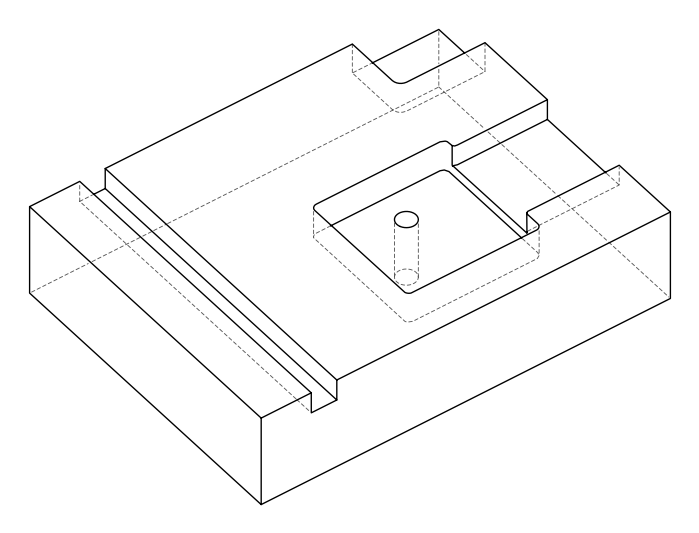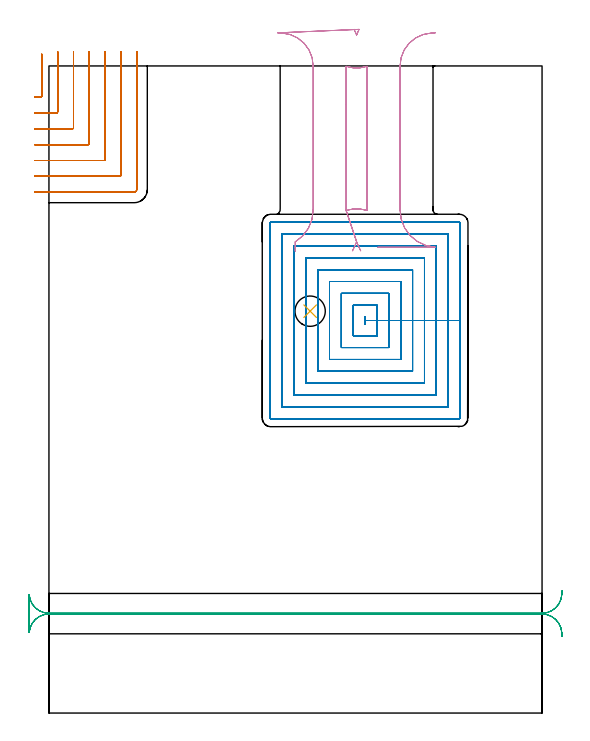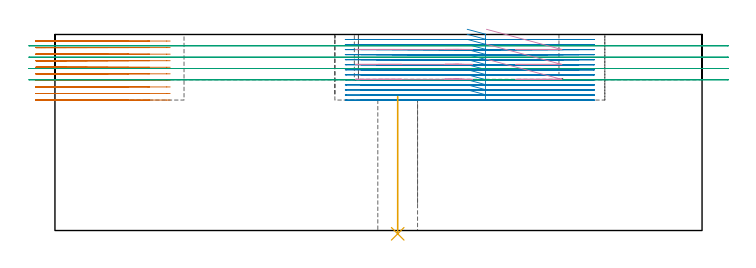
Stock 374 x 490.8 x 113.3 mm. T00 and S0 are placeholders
(PLAN: 5 operations, 4 tool changes, 103.8 min)
(1 MILL_CORNER_NOTCH_RECTANGULAR | CORNER_NOTCH_RECTANGULAR | NXT0201_012 | Follow Part, ap 4, ae 75% | 17.48 min | 292407 mm3)
(2 MILL_RECTANGULAR_POCKET | POCKET_RECTANGULAR_STRAIGHT | NXT0201_011 | Follow Part, ap 3, ae 75% | 73.42 min | 951278 mm3)
(3 MILL_RECTANGULAR_SLOT | SLOT_RECTANGULAR | UGT0201_018 | Follow Part, ap 7.5, ae 75% | 7.05 min | 299925 mm3)
(4 MILL_RECTANGULAR_SLOT_1 | SLOT_RECTANGULAR_1 | UGT0201_020 | Follow Part, ap 12.5, ae 75% | 5.57 min | 337749 mm3)
(5 INDEXABLE_INSERT_DRILL_THROUGH_HOLE_FROM_SOLID | STEP1HOLE | NXT0302_017 | 0.33 min | 31262 mm3)
(TOOL NXT0201_012 | ENDMILL 16mm [2P460-1600-NA 1630] | D16 FL38 Z6)
(TOOL NXT0201_011 | ENDMILL 12mm [2P460-1200-NA 1630] | D12 FL38 Z6)
(TOOL UGT0201_018 | End mill 30 mm | D30 FL50 Z4)
(TOOL UGT0201_020 | End mill 50 mm | D50 FL50 Z4)
(TOOL NXT0302_017 | Index. Insert Drill 23mm [880-D2300L25-05] | D23 PA176 FL115 Z2)
(OP 1 MILL_CORNER_NOTCH_RECTANGULAR)
G17 G21 G94 G90
T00 M6
G54
G17 G0 G90 X-11. Y467.1 S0 M3
G43 Z123.3 H1
Z109.51
G94 G1 X-8. F250.
X-6.194 F500.
G3 X-5.4 Y467.894 R0.8
G1 Y496.703
Y499.703 F250.
G0 Z123.3
X-11. Y455.1
Z109.51
G1 X-8.
X5.806 F500.
G3 X6.6 Y455.894 R0.8
G1 Y498.8
Y501.8 F250.
G0 Z123.3
X-11. Y443.1
Z109.51
G1 X-8.
X17.805 F500.
G3 X18.6 Y443.895 R0.8
G1 Y498.8
Y501.8 F250.
G0 Z123.3
X-11. Y431.1
Z109.51
G1 X-8.
X29.805 F500.
G3 X30.6 Y431.895 R0.8
G1 Y498.8
Y501.8 F250.
G0 Z123.3
X-11. Y419.1
Z109.51
G1 X-8.
X41.805 F500.
G3 X42.6 Y419.895 R0.8
G1 Y498.8
Y501.8 F250.
G0 Z123.3
X-11. Y407.1
Z109.51
G1 X-8.
X53.805 F500.
G3 X54.6 Y407.895 R0.8
G1 Y498.8
Y501.8 F250.
G0 Z123.3
X-11. Y395.1
Z109.51
G1 X-8.
X64.6 F500.
G3 X66.6 Y397.1 R2.
G1 Y498.8
Y501.8 F250.
G0 Z123.3
X-11. Y467.1
Z105.72
G1 X-8.
X-6.194 F500.
G3 X-5.4 Y467.894 R0.8
G1 Y496.703
Y499.703 F250.
G0 Z123.3
X-11. Y455.1
Z105.72
G1 X-8.
X5.806 F500.
G3 X6.6 Y455.894 R0.8
G1 Y498.8
Y501.8 F250.
G0 Z123.3
X-11. Y443.1
Z105.72
G1 X-8.
X17.805 F500.
G3 X18.6 Y443.895 R0.8
G1 Y498.8
Y501.8 F250.
G0 Z123.3
X-11. Y431.1
Z105.72
G1 X-8.
X29.805 F500.
G3 X30.6 Y431.895 R0.8
G1 Y498.8
Y501.8 F250.
G0 Z123.3
X-11. Y419.1
Z105.72
G1 X-8.
X41.805 F500.
G3 X42.6 Y419.895 R0.8
G1 Y498.8
Y501.8 F250.
G0 Z123.3
X-11. Y407.1
Z105.72
G1 X-8.
X53.805 F500.
G3 X54.6 Y407.895 R0.8
G1 Y498.8
Y501.8 F250.
G0 Z123.3
X-11. Y395.1
Z105.72
G1 X-8.
X64.6 F500.
G3 X66.6 Y397.1 R2.
G1 Y498.8
Y501.8 F250.
G0 Z123.3
X-11. Y467.1
Z101.93
G1 X-8.
X-6.194 F500.
G3 X-5.4 Y467.894 R0.8
G1 Y496.703
Y499.703 F250.
G0 Z123.3
X-11. Y455.1
Z101.93
G1 X-8.
X5.806 F500.
G3 X6.6 Y455.894 R0.8
G1 Y498.8
Y501.8 F250.
G0 Z123.3
X-11. Y443.1
Z101.93
G1 X-8.
X17.805 F500.
G3 X18.6 Y443.895 R0.8
G1 Y498.8
Y501.8 F250.
G0 Z123.3
X-11. Y431.1
Z101.93
G1 X-8.
X29.805 F500.
G3 X30.6 Y431.895 R0.8
G1 Y498.8
Y501.8 F250.
G0 Z123.3
X-11. Y419.1
Z101.93
G1 X-8.
X41.805 F500.
G3 X42.6 Y419.895 R0.8
G1 Y498.8
Y501.8 F250.
G0 Z123.3
X-11. Y407.1
Z101.93
G1 X-8.
X53.805 F500.
G3 X54.6 Y407.895 R0.8
G1 Y498.8
Y501.8 F250.
G0 Z123.3
X-11. Y395.1
Z101.93
G1 X-8.
X64.6 F500.
G3 X66.6 Y397.1 R2.
G1 Y498.8
Y501.8 F250.
G0 Z123.3
X-11. Y467.1
Z98.14
G1 X-8.
X-6.194 F500.
G3 X-5.4 Y467.894 R0.8
G1 Y496.703
Y499.703 F250.
G0 Z123.3
X-11. Y455.1
Z98.14
G1 X-8.
X5.806 F500.
G3 X6.6 Y455.894 R0.8
G1 Y498.8
Y501.8 F250.
G0 Z123.3
X-11. Y443.1
Z98.14
G1 X-8.
X17.805 F500.
G3 X18.6 Y443.895 R0.8
G1 Y498.8
Y501.8 F250.
G0 Z123.3
X-11. Y431.1
Z98.14
G1 X-8.
X29.805 F500.
G3 X30.6 Y431.895 R0.8
G1 Y498.8
Y501.8 F250.
G0 Z123.3
X-11. Y419.1
Z98.14
G1 X-8.
X41.805 F500.
G3 X42.6 Y419.895 R0.8
G1 Y498.8
Y501.8 F250.
G0 Z123.3
X-11. Y407.1
Z98.14
G1 X-8.
X53.805 F500.
G3 X54.6 Y407.895 R0.8
G1 Y498.8
Y501.8 F250.
G0 Z123.3
X-11. Y395.1
Z98.14
G1 X-8.
X64.6 F500.
G3 X66.6 Y397.1 R2.
G1 Y498.8
Y501.8 F250.
G0 Z123.3
X-11. Y467.1
Z94.35
G1 X-8.
X-6.194 F500.
G3 X-5.4 Y467.894 R0.8
G1 Y496.703
Y499.703 F250.
G0 Z123.3
X-11. Y455.1
Z94.35
G1 X-8.
X5.806 F500.
G3 X6.6 Y455.894 R0.8
G1 Y498.8
Y501.8 F250.
G0 Z123.3
X-11. Y443.1
Z94.35
G1 X-8.
X17.805 F500.
G3 X18.6 Y443.895 R0.8
G1 Y498.8
Y501.8 F250.
G0 Z123.3
X-11. Y431.1
Z94.35
G1 X-8.
X29.805 F500.
G3 X30.6 Y431.895 R0.8
G1 Y498.8
Y501.8 F250.
G0 Z123.3
X-11. Y419.1
Z94.35
G1 X-8.
X41.805 F500.
G3 X42.6 Y419.895 R0.8
G1 Y498.8
Y501.8 F250.
G0 Z123.3
X-11. Y407.1
Z94.35
G1 X-8.
X53.805 F500.
G3 X54.6 Y407.895 R0.8
G1 Y498.8
Y501.8 F250.
G0 Z123.3
X-11. Y395.1
Z94.35
G1 X-8.
X64.6 F500.
G3 X66.6 Y397.1 R2.
G1 Y498.8
Y501.8 F250.
G0 Z123.3
X-11. Y467.1
Z90.56
G1 X-8.
X-6.194 F500.
G3 X-5.4 Y467.894 R0.8
G1 Y496.703
Y499.703 F250.
G0 Z123.3
X-11. Y455.1
Z90.56
G1 X-8.
X5.806 F500.
G3 X6.6 Y455.894 R0.8
G1 Y498.8
Y501.8 F250.
G0 Z123.3
X-11. Y443.1
Z90.56
G1 X-8.
X17.805 F500.
G3 X18.6 Y443.895 R0.8
G1 Y498.8
Y501.8 F250.
G0 Z123.3
X-11. Y431.1
Z90.56
G1 X-8.
X29.805 F500.
G3 X30.6 Y431.895 R0.8
G1 Y498.8
Y501.8 F250.
G0 Z123.3
X-11. Y419.1
Z90.56
G1 X-8.
X41.805 F500.
G3 X42.6 Y419.895 R0.8
G1 Y498.8
Y501.8 F250.
G0 Z123.3
X-11. Y407.1
Z90.56
G1 X-8.
X53.805 F500.
G3 X54.6 Y407.895 R0.8
G1 Y498.8
Y501.8 F250.
G0 Z123.3
X-11. Y395.1
Z90.56
G1 X-8.
X64.6 F500.
G3 X66.6 Y397.1 R2.
G1 Y498.8
Y501.8 F250.
G0 Z123.3
X-11. Y467.1
Z86.77
G1 X-8.
X-6.194 F500.
G3 X-5.4 Y467.894 R0.8
G1 Y496.703
Y499.703 F250.
G0 Z123.3
X-11. Y455.1
Z86.77
G1 X-8.
X5.806 F500.
G3 X6.6 Y455.894 R0.8
G1 Y498.8
Y501.8 F250.
G0 Z123.3
X-11. Y443.1
Z86.77
G1 X-8.
X17.805 F500.
G3 X18.6 Y443.895 R0.8
G1 Y498.8
Y501.8 F250.
G0 Z123.3
X-11. Y431.1
Z86.77
G1 X-8.
X29.805 F500.
G3 X30.6 Y431.895 R0.8
G1 Y498.8
Y501.8 F250.
G0 Z123.3
X-11. Y419.1
Z86.77
G1 X-8.
X41.805 F500.
G3 X42.6 Y419.895 R0.8
G1 Y498.8
Y501.8 F250.
G0 Z123.3
X-11. Y407.1
Z86.77
G1 X-8.
X53.805 F500.
G3 X54.6 Y407.895 R0.8
G1 Y498.8
Y501.8 F250.
G0 Z123.3
X-11. Y395.1
Z86.77
G1 X-8.
X64.6 F500.
G3 X66.6 Y397.1 R2.
G1 Y498.8
Y501.8 F250.
G0 Z123.3
X-11. Y467.1
Z82.98
G1 X-8.
X-6.194 F500.
G3 X-5.4 Y467.894 R0.8
G1 Y496.703
Y499.703 F250.
G0 Z123.3
X-11. Y455.1
Z82.98
G1 X-8.
X5.806 F500.
G3 X6.6 Y455.894 R0.8
G1 Y498.8
Y501.8 F250.
G0 Z123.3
X-11. Y443.1
Z82.98
G1 X-8.
X17.805 F500.
G3 X18.6 Y443.895 R0.8
G1 Y498.8
Y501.8 F250.
G0 Z123.3
X-11. Y431.1
Z82.98
G1 X-8.
X29.805 F500.
G3 X30.6 Y431.895 R0.8
G1 Y498.8
Y501.8 F250.
G0 Z123.3
X-11. Y419.1
Z82.98
G1 X-8.
X41.805 F500.
G3 X42.6 Y419.895 R0.8
G1 Y498.8
Y501.8 F250.
G0 Z123.3
X-11. Y407.1
Z82.98
G1 X-8.
X53.805 F500.
G3 X54.6 Y407.895 R0.8
G1 Y498.8
Y501.8 F250.
G0 Z123.3
X-11. Y395.1
Z82.98
G1 X-8.
X64.6 F500.
G3 X66.6 Y397.1 R2.
G1 Y498.8
Y501.8 F250.
G0 Z123.3
X-11. Y467.1
Z79.19
G1 X-8.
X-6.194 F500.
G3 X-5.4 Y467.894 R0.8
G1 Y496.703
Y499.703 F250.
G0 Z123.3
X-11. Y455.1
Z79.19
G1 X-8.
X5.806 F500.
G3 X6.6 Y455.894 R0.8
G1 Y498.8
Y501.8 F250.
G0 Z123.3
X-11. Y443.1
Z79.19
G1 X-8.
X17.805 F500.
G3 X18.6 Y443.895 R0.8
G1 Y498.8
Y501.8 F250.
G0 Z123.3
X-11. Y431.1
Z79.19
G1 X-8.
X29.805 F500.
G3 X30.6 Y431.895 R0.8
G1 Y498.8
Y501.8 F250.
G0 Z123.3
X-11. Y419.1
Z79.19
G1 X-8.
X41.805 F500.
G3 X42.6 Y419.895 R0.8
G1 Y498.8
Y501.8 F250.
G0 Z123.3
X-11. Y407.1
Z79.19
G1 X-8.
X53.805 F500.
G3 X54.6 Y407.895 R0.8
G1 Y498.8
Y501.8 F250.
G0 Z123.3
X-11. Y395.1
Z79.19
G1 X-8.
X64.6 F500.
G3 X66.6 Y397.1 R2.
G1 Y498.8
Y501.8 F250.
G0 Z123.3
X-11. Y467.1
Z75.4
G1 X-8.
X-6.194 F500.
G3 X-5.4 Y467.894 R0.8
G1 Y496.703
Y499.703 F250.
G0 Z123.3
X-11. Y455.1
Z75.4
G1 X-8.
X5.806 F500.
G3 X6.6 Y455.894 R0.8
G1 Y498.8
Y501.8 F250.
G0 Z123.3
X-11. Y443.1
Z75.4
G1 X-8.
X17.805 F500.
G3 X18.6 Y443.895 R0.8
G1 Y498.8
Y501.8 F250.
G0 Z123.3
X-11. Y431.1
Z75.4
G1 X-8.
X29.805 F500.
G3 X30.6 Y431.895 R0.8
G1 Y498.8
Y501.8 F250.
G0 Z123.3
X-11. Y419.1
Z75.4
G1 X-8.
X41.805 F500.
G3 X42.6 Y419.895 R0.8
G1 Y498.8
Y501.8 F250.
G0 Z123.3
X-11. Y407.1
Z75.4
G1 X-8.
X53.805 F500.
G3 X54.6 Y407.895 R0.8
G1 Y498.8
Y501.8 F250.
G0 Z123.3
X-11. Y395.1
Z75.4
G1 X-8.
X64.6 F500.
G3 X66.6 Y397.1 R2.
G1 Y498.8
Y501.8 F250.
G0 Z123.3
M5
M2
(OP 2 MILL_RECTANGULAR_POCKET)
G17 G21 G94 G90
T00 M6
G54
G17 G0 G90 X238.274 Y286.2 S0 M3
G43 Z123.3 H1
Z116.3
G94 G1 X248.8 Z113.479 F250.
Y297.75 Z110.385
X239.89
Y300.39 F500.
X239.71
Y295.11
X239.89
Y297.75
X248.8
Y309.3
X230.8
Y286.2
X248.8
Y297.75
X257.8
Y318.3
X221.8
Y277.2
X257.8
Y297.75
X266.8
Y327.3
X212.8
Y268.2
X266.8
Y297.75
X275.8
Y336.3
X203.8
Y259.2
X275.8
Y297.75
X284.8
Y345.3
X194.8
Y250.2
X284.8
Y297.75
X293.8
Y354.3
X185.8
Y241.2
X293.8
Y297.75
X302.8
Y363.3
X176.8
Y232.2
X302.8
Y297.75
X311.8
Y371.8
G3 X311.3 Y372.3 R0.5
G1 X168.3
G3 X167.8 Y371.8 R0.5
G1 Y223.7
G3 X168.3 Y223.2 R0.5
G1 X311.3
G3 X311.8 Y223.7 R0.5
G1 Y297.75
Y298.75
G0 X238.274 Y286.2 Z113.385
G1 X248.8 Z110.564 F250.
Y297.75 Z107.469
X239.89
Y300.39 F500.
X239.71
Y295.11
X239.89
Y297.75
X248.8
Y309.3
X230.8
Y286.2
X248.8
Y297.75
X257.8
Y318.3
X221.8
Y277.2
X257.8
Y297.75
X266.8
Y327.3
X212.8
Y268.2
X266.8
Y297.75
X275.8
Y336.3
X203.8
Y259.2
X275.8
Y297.75
X284.8
Y345.3
X194.8
Y250.2
X284.8
Y297.75
X293.8
Y354.3
X185.8
Y241.2
X293.8
Y297.75
X302.8
Y363.3
X176.8
Y232.2
X302.8
Y297.75
X311.8
Y371.8
G3 X311.3 Y372.3 R0.5
G1 X168.3
G3 X167.8 Y371.8 R0.5
G1 Y223.7
G3 X168.3 Y223.2 R0.5
G1 X311.3
G3 X311.8 Y223.7 R0.5
G1 Y297.75
Y298.75
G0 X238.274 Y286.2 Z110.469
G1 X248.8 Z107.649 F250.
Y297.75 Z104.554
X239.89
Y300.39 F500.
X239.71
Y295.11
X239.89
Y297.75
X248.8
Y309.3
X230.8
Y286.2
X248.8
Y297.75
X257.8
Y318.3
X221.8
Y277.2
X257.8
Y297.75
X266.8
Y327.3
X212.8
Y268.2
X266.8
Y297.75
X275.8
Y336.3
X203.8
Y259.2
X275.8
Y297.75
X284.8
Y345.3
X194.8
Y250.2
X284.8
Y297.75
X293.8
Y354.3
X185.8
Y241.2
X293.8
Y297.75
X302.8
Y363.3
X176.8
Y232.2
X302.8
Y297.75
X311.8
Y371.8
G3 X311.3 Y372.3 R0.5
G1 X168.3
G3 X167.8 Y371.8 R0.5
G1 Y223.7
G3 X168.3 Y223.2 R0.5
G1 X311.3
G3 X311.8 Y223.7 R0.5
G1 Y297.75
Y298.75
G0 X238.274 Y286.2 Z107.554
G1 X248.8 Z104.733 F250.
Y297.75 Z101.638
X239.89
Y300.39 F500.
X239.71
Y295.11
X239.89
Y297.75
X248.8
Y309.3
X230.8
Y286.2
X248.8
Y297.75
X257.8
Y318.3
X221.8
Y277.2
X257.8
Y297.75
X266.8
Y327.3
X212.8
Y268.2
X266.8
Y297.75
X275.8
Y336.3
X203.8
Y259.2
X275.8
Y297.75
X284.8
Y345.3
X194.8
Y250.2
X284.8
Y297.75
X293.8
Y354.3
X185.8
Y241.2
X293.8
Y297.75
X302.8
Y363.3
X176.8
Y232.2
X302.8
Y297.75
X311.8
Y371.8
G3 X311.3 Y372.3 R0.5
G1 X168.3
G3 X167.8 Y371.8 R0.5
G1 Y223.7
G3 X168.3 Y223.2 R0.5
G1 X311.3
G3 X311.8 Y223.7 R0.5
G1 Y297.75
Y298.75
G0 X238.274 Y286.2 Z104.638
G1 X248.8 Z101.818 F250.
Y297.75 Z98.723
X239.89
Y300.39 F500.
X239.71
Y295.11
X239.89
Y297.75
X248.8
Y309.3
X230.8
Y286.2
X248.8
Y297.75
X257.8
Y318.3
X221.8
Y277.2
X257.8
Y297.75
X266.8
Y327.3
X212.8
Y268.2
X266.8
Y297.75
X275.8
Y336.3
X203.8
Y259.2
X275.8
Y297.75
X284.8
Y345.3
X194.8
Y250.2
X284.8
Y297.75
X293.8
Y354.3
X185.8
Y241.2
X293.8
Y297.75
X302.8
Y363.3
X176.8
Y232.2
X302.8
Y297.75
X311.8
Y371.8
G3 X311.3 Y372.3 R0.5
G1 X168.3
G3 X167.8 Y371.8 R0.5
G1 Y223.7
G3 X168.3 Y223.2 R0.5
G1 X311.3
G3 X311.8 Y223.7 R0.5
G1 Y297.75
Y298.75
G0 X238.274 Y286.2 Z101.723
G1 X248.8 Z98.902 F250.
Y297.75 Z95.808
X239.89
Y300.39 F500.
X239.71
Y295.11
X239.89
Y297.75
X248.8
Y309.3
X230.8
Y286.2
X248.8
Y297.75
X257.8
Y318.3
X221.8
Y277.2
X257.8
Y297.75
X266.8
Y327.3
X212.8
Y268.2
X266.8
Y297.75
X275.8
Y336.3
X203.8
Y259.2
X275.8
Y297.75
X284.8
Y345.3
X194.8
Y250.2
X284.8
Y297.75
X293.8
Y354.3
X185.8
Y241.2
X293.8
Y297.75
X302.8
Y363.3
X176.8
Y232.2
X302.8
Y297.75
X311.8
Y371.8
G3 X311.3 Y372.3 R0.5
G1 X168.3
G3 X167.8 Y371.8 R0.5
G1 Y223.7
G3 X168.3 Y223.2 R0.5
G1 X311.3
G3 X311.8 Y223.7 R0.5
G1 Y297.75
Y298.75
G0 X238.274 Y286.2 Z98.808
G1 X248.8 Z95.987 F250.
Y297.75 Z92.892
X239.89
Y300.39 F500.
X239.71
Y295.11
X239.89
Y297.75
X248.8
Y309.3
X230.8
Y286.2
X248.8
Y297.75
X257.8
Y318.3
X221.8
Y277.2
X257.8
Y297.75
X266.8
Y327.3
X212.8
Y268.2
X266.8
Y297.75
X275.8
Y336.3
X203.8
Y259.2
X275.8
Y297.75
X284.8
Y345.3
X194.8
Y250.2
X284.8
Y297.75
X293.8
Y354.3
X185.8
Y241.2
X293.8
Y297.75
X302.8
Y363.3
X176.8
Y232.2
X302.8
Y297.75
X311.8
Y371.8
G3 X311.3 Y372.3 R0.5
G1 X168.3
G3 X167.8 Y371.8 R0.5
G1 Y223.7
G3 X168.3 Y223.2 R0.5
G1 X311.3
G3 X311.8 Y223.7 R0.5
G1 Y297.75
Y298.75
G0 X238.274 Y286.2 Z95.892
G1 X248.8 Z93.072 F250.
Y297.75 Z89.977
X239.89
Y300.39 F500.
X239.71
Y295.11
X239.89
Y297.75
X248.8
Y309.3
X230.8
Y286.2
X248.8
Y297.75
X257.8
Y318.3
X221.8
Y277.2
X257.8
Y297.75
X266.8
Y327.3
X212.8
Y268.2
X266.8
Y297.75
X275.8
Y336.3
X203.8
Y259.2
X275.8
Y297.75
X284.8
Y345.3
X194.8
Y250.2
X284.8
Y297.75
X293.8
Y354.3
X185.8
Y241.2
X293.8
Y297.75
X302.8
Y363.3
X176.8
Y232.2
X302.8
Y297.75
X311.8
Y371.8
G3 X311.3 Y372.3 R0.5
G1 X168.3
G3 X167.8 Y371.8 R0.5
G1 Y223.7
G3 X168.3 Y223.2 R0.5
G1 X311.3
G3 X311.8 Y223.7 R0.5
G1 Y297.75
Y298.75
G0 X238.274 Y286.2 Z92.977
G1 X248.8 Z90.156 F250.
Y297.75 Z87.062
X239.89
Y300.39 F500.
X239.71
Y295.11
X239.89
Y297.75
X248.8
Y309.3
X230.8
Y286.2
X248.8
Y297.75
X257.8
Y318.3
X221.8
Y277.2
X257.8
Y297.75
X266.8
Y327.3
X212.8
Y268.2
X266.8
Y297.75
X275.8
Y336.3
X203.8
Y259.2
X275.8
Y297.75
X284.8
Y345.3
X194.8
Y250.2
X284.8
Y297.75
X293.8
Y354.3
X185.8
Y241.2
X293.8
Y297.75
X302.8
Y363.3
X176.8
Y232.2
X302.8
Y297.75
X311.8
Y371.8
G3 X311.3 Y372.3 R0.5
G1 X168.3
G3 X167.8 Y371.8 R0.5
G1 Y223.7
G3 X168.3 Y223.2 R0.5
G1 X311.3
G3 X311.8 Y223.7 R0.5
G1 Y297.75
Y298.75
G0 X238.274 Y286.2 Z90.062
G1 X248.8 Z87.241 F250.
Y297.75 Z84.146
X239.89
Y300.39 F500.
X239.71
Y295.11
X239.89
Y297.75
X248.8
Y309.3
X230.8
Y286.2
X248.8
Y297.75
X257.8
Y318.3
X221.8
Y277.2
X257.8
Y297.75
X266.8
Y327.3
X212.8
Y268.2
X266.8
Y297.75
X275.8
Y336.3
X203.8
Y259.2
X275.8
Y297.75
X284.8
Y345.3
X194.8
Y250.2
X284.8
Y297.75
X293.8
Y354.3
X185.8
Y241.2
X293.8
Y297.75
X302.8
Y363.3
X176.8
Y232.2
X302.8
Y297.75
X311.8
Y371.8
G3 X311.3 Y372.3 R0.5
G1 X168.3
G3 X167.8 Y371.8 R0.5
G1 Y223.7
G3 X168.3 Y223.2 R0.5
G1 X311.3
G3 X311.8 Y223.7 R0.5
G1 Y297.75
Y298.75
G0 X238.274 Y286.2 Z87.146
G1 X248.8 Z84.326 F250.
Y297.75 Z81.231
X239.89
Y300.39 F500.
X239.71
Y295.11
X239.89
Y297.75
X248.8
Y309.3
X230.8
Y286.2
X248.8
Y297.75
X257.8
Y318.3
X221.8
Y277.2
X257.8
Y297.75
X266.8
Y327.3
X212.8
Y268.2
X266.8
Y297.75
X275.8
Y336.3
X203.8
Y259.2
X275.8
Y297.75
X284.8
Y345.3
X194.8
Y250.2
X284.8
Y297.75
X293.8
Y354.3
X185.8
Y241.2
X293.8
Y297.75
X302.8
Y363.3
X176.8
Y232.2
X302.8
Y297.75
X311.8
Y371.8
G3 X311.3 Y372.3 R0.5
G1 X168.3
G3 X167.8 Y371.8 R0.5
G1 Y223.7
G3 X168.3 Y223.2 R0.5
G1 X311.3
G3 X311.8 Y223.7 R0.5
G1 Y297.75
Y298.75
G0 X238.274 Y286.2 Z84.231
G1 X248.8 Z81.41 F250.
Y297.75 Z78.315
X239.89
Y300.39 F500.
X239.71
Y295.11
X239.89
Y297.75
X248.8
Y309.3
X230.8
Y286.2
X248.8
Y297.75
X257.8
Y318.3
X221.8
Y277.2
X257.8
Y297.75
X266.8
Y327.3
X212.8
Y268.2
X266.8
Y297.75
X275.8
Y336.3
X203.8
Y259.2
X275.8
Y297.75
X284.8
Y345.3
X194.8
Y250.2
X284.8
Y297.75
X293.8
Y354.3
X185.8
Y241.2
X293.8
Y297.75
X302.8
Y363.3
X176.8
Y232.2
X302.8
Y297.75
X311.8
Y371.8
G3 X311.3 Y372.3 R0.5
G1 X168.3
G3 X167.8 Y371.8 R0.5
G1 Y223.7
G3 X168.3 Y223.2 R0.5
G1 X311.3
G3 X311.8 Y223.7 R0.5
G1 Y297.75
Y298.75
G0 X238.274 Y286.2 Z81.315
G1 X248.8 Z78.495 F250.
Y297.75 Z75.4
X239.89
Y300.39 F500.
X239.71
Y295.11
X239.89
Y297.75
X248.8
Y309.3
X230.8
Y286.2
X248.8
Y297.75
X257.8
Y318.3
X221.8
Y277.2
X257.8
Y297.75
X266.8
Y327.3
X212.8
Y268.2
X266.8
Y297.75
X275.8
Y336.3
X203.8
Y259.2
X275.8
Y297.75
X284.8
Y345.3
X194.8
Y250.2
X284.8
Y297.75
X293.8
Y354.3
X185.8
Y241.2
X293.8
Y297.75
X302.8
Y363.3
X176.8
Y232.2
X302.8
Y297.75
X311.8
Y371.8
G3 X311.3 Y372.3 R0.5
G1 X168.3
G3 X167.8 Y371.8 R0.5
G1 Y223.7
G3 X168.3 Y223.2 R0.5
G1 X311.3
G3 X311.8 Y223.7 R0.5
G1 Y297.75
Y298.75
G0 Z123.3
M5
M2
(OP 3 MILL_RECTANGULAR_SLOT)
G17 G21 G94 G90
T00 M6
G54
G17 G0 G90 X389.16 Y92.746 S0 M3
G43 Z123.3 H0
Z106.75
G94 G1 X388.97 Y89.752 F250.
G2 X374. Y75.7 R15. F500.
G1 X0.
G2 X-14.97 Y89.752 R15.
G1 X-15.
Y61.048
X-14.97
G2 X0. Y75.1 R15.
G1 X374.
G2 X388.97 Y61.048 R15.
G1 X389.16 Y58.054 F250.
G0 Y92.746 Z100.2
G1 X388.97 Y89.752
G2 X374. Y75.7 R15. F500.
G1 X0.
G2 X-14.97 Y89.752 R15.
G1 X-15.
Y61.048
X-14.97
G2 X0. Y75.1 R15.
G1 X374.
G2 X388.97 Y61.048 R15.
G1 X389.16 Y58.054 F250.
G0 Y92.746 Z93.65
G1 X388.97 Y89.752
G2 X374. Y75.7 R15. F500.
G1 X0.
G2 X-14.97 Y89.752 R15.
G1 X-15.
Y61.048
X-14.97
G2 X0. Y75.1 R15.
G1 X374.
G2 X388.97 Y61.048 R15.
G1 X389.16 Y58.054 F250.
G0 Y92.746 Z87.1
G1 X388.97 Y89.752
G2 X374. Y75.7 R15. F500.
G1 X0.
G2 X-14.97 Y89.752 R15.
G1 X-15.
Y61.048
X-14.97
G2 X0. Y75.1 R15.
G1 X374.
G2 X388.97 Y61.048 R15.
G1 X389.16 Y58.054 F250.
G0 Z123.3
M5
M2
(OP 4 MILL_RECTANGULAR_SLOT_1)
G17 G21 G94 G90
T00 M6
G54
G17 G0 G90 X236.448 Y350.59 S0 M3
G43 Z123.3 H0
Z104.667
G94 G1 X235.16 Y353.3 F250.
G2 X233.35 Y357.476 R65.7 F500.
G1 X228.437 Y372.122
X225.399 Y381.178 F410.
X225.4 Y381.5
Y461.626
Y490.508 F500.
G3 X241.3 Y490.508 R25.
G1 Y381.5
X241.301 Y381.178
G3 X225.399 Y381.178 R25.
G1 X233.35 Y357.476
G2 X231.54 Y353.3 R65.7
G1 X230.252 Y350.59 F250.
G0 Z123.3
X231.482 Y518.55
Z104.667
G1 X232.682 Y515.8
G2 X233.35 Y514.21 R62.5
X234.018 Y515.8 R62.5
G1 X235.218 Y518.55
X173.628 Y515.917 F500.
X176.625 Y515.77 F250.
G2 X200.4 Y490.8 R25. F500.
G1 Y381.5
G2 X186.8 Y357.374 R28.2
G1 Y353.3
Y350.3 F250.
G0 X249.384 Y353.3 Z116.3
G1 X292.8 Z104.667
Y353.351 F500.
G2 X266.3 Y381.5 R28.2
G1 Y490.8
G2 X290.075 Y515.77 R25.
G1 X293.072 Y515.917 F250.
G0 Z123.3
X236.448 Y350.59
Z96.033
G1 X235.16 Y353.3
G2 X233.35 Y357.476 R65.7 F500.
G1 X231.617 Y362.641
X228.437 Y372.122 F446.
X225.399 Y381.178 F393.
X225.4 Y381.5
Y461.626
Y490.508 F500.
G3 X241.3 Y490.508 R25.
G1 Y381.5
X241.301 Y381.178
G3 X225.399 Y381.178 R25.
G1 X233.35 Y357.476
G2 X231.54 Y353.3 R65.7
G1 X230.252 Y350.59 F250.
G0 Z123.3
X231.482 Y518.55
Z96.033
G1 X232.682 Y515.8
G2 X233.35 Y514.21 R62.5
X234.018 Y515.8 R62.5
G1 X235.218 Y518.55
X173.628 Y515.917 F500.
X176.625 Y515.77 F250.
G2 X200.4 Y490.8 R25. F500.
G1 Y381.5
G2 X186.8 Y357.374 R28.2
G1 Y353.3
Y350.3 F250.
G0 X249.384 Y353.3 Z107.667
G1 X292.8 Z96.033
Y353.351 F500.
G2 X266.3 Y381.5 R28.2
G1 Y490.8
G2 X290.075 Y515.77 R25.
G1 X293.072 Y515.917 F250.
G0 Z123.3
X236.448 Y350.59
Z87.4
G1 X235.16 Y353.3
G2 X233.35 Y357.476 R65.7 F500.
G1 X231.617 Y362.641
X228.437 Y372.122 F446.
X225.399 Y381.178 F393.
X225.4 Y381.5
Y461.626
Y490.508 F500.
G3 X241.3 Y490.508 R25.
G1 Y381.5
X241.301 Y381.178
G3 X225.399 Y381.178 R25.
G1 X233.35 Y357.476
G2 X231.54 Y353.3 R65.7
G1 X230.252 Y350.59 F250.
G0 Z123.3
X231.482 Y518.55
Z87.4
G1 X232.682 Y515.8
G2 X233.35 Y514.21 R62.5
X234.018 Y515.8 R62.5
G1 X235.218 Y518.55
X173.628 Y515.917 F500.
X176.625 Y515.77 F250.
G2 X200.4 Y490.8 R25. F500.
G1 Y381.5
G2 X186.8 Y357.374 R28.2
G1 Y353.3
Y350.3 F250.
G0 X249.384 Y353.3 Z99.033
G1 X292.8 Z87.4
Y353.351 F500.
G2 X266.3 Y381.5 R28.2
G1 Y490.8
G2 X290.075 Y515.77 R25.
G1 X293.072 Y515.917 F250.
G0 Z123.3
M5
M2
(OP 5 INDEXABLE_INSERT_DRILL_THROUGH_HOLE_FROM_SOLID)
G17 G21 G94 G90
T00 M6
G54
G17 G0 G90 X198.1 Y304.8 S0 M3
G43 Z123.3 H1
G94 G81 G98 Z-1.902 F250. R77.4
G80
M5
M2
